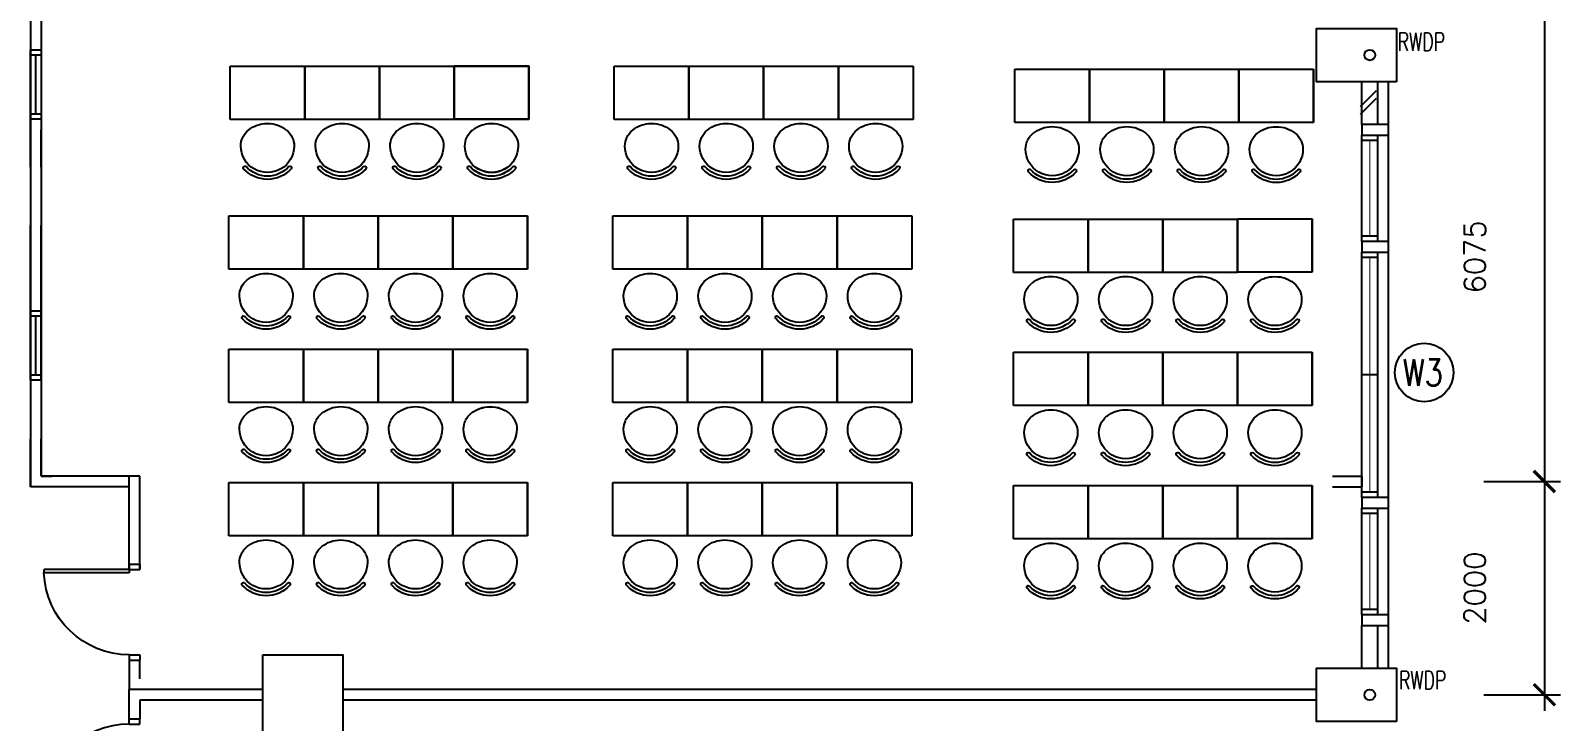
# Model space of a CAD drawing. Extents: x 2266480 to 2632177, y -858634 to -757244.
# Drawn here: x 2576999 to 2591336, y -826674 to -820194 of the extents above; entities that cross this region are included whole.
import ezdxf

# ---------------------------------------------------------------- set-up
doc = ezdxf.new("R2010")
doc.units = 0
doc.header["$LTSCALE"] = 10
doc.header["$MEASUREMENT"] = 0
doc.layers.get('0').update_dxf_attribs({"linetype": 'CONTINUOUS'})
doc.layers.get('DEFPOINTS').update_dxf_attribs({"linetype": 'CONTINUOUS'})
for name, color, linetype in [('COL', 3, 'CONTINUOUS'), ('DIM', 7, 'CONTINUOUS'), ('DOOR', 5, 'CONTINUOUS'), ('DR', 7, 'CONTINUOUS'), ('FURN', 1, 'CONTINUOUS'), ('FURN1', 7, 'CONTINUOUS'), ('H', 1, 'CONTINUOUS'), ('LINE', 7, 'CONTINUOUS'), ('partition', 7, 'CONTINUOUS'), ('RWDP', 145, 'CONTINUOUS'), ('SO', 7, 'CONTINUOUS'), ('stair', 7, 'CONTINUOUS'), ('WALL', 2, 'CONTINUOUS'), ('WIN', 5, 'CONTINUOUS'), ('WIN-T', 7, 'CONTINUOUS')]:
    doc.layers.add(name, color=color, linetype=linetype)
doc.styles.add('ROMANS', font='romans')
doc.styles.get("Standard").update_dxf_attribs({"font": 'ROMANS.SHX'})
doc.dimstyles.new('STANDARD$0', dxfattribs={"dimscale": 0, "dimtxt": 8, "dimasz": 6, "dimexe": 1, "dimexo": 1, "dimgap": 3, "dimtad": 1, "dimdec": 0, "dimlfac": -1, "dimrnd": 1, "dimzin": 0, "dimdsep": 46, "dimtxsty": 'Standard', "dimcen": 0, "dimclrd": 5, "dimclre": 250, "dimadec": 0, "dimazin": 0, "dimtfac": 1, "dimtdec": 4, "dimtofl": 0, "dimtmove": 0, "dimatfit": 3, "dimfxl": 1, "dimtolj": 1, "dimtzin": 0, "dimarcsym": 0})

# ---------------------------------------------------------------- blocks, each defined once
blk = doc.blocks.new('D900')
at = {"layer": 'DOOR', "color": 7}
for p, q in [((50, 100), (50, 899)), ((80, 899), (50, 899)), ((80, 100), (80, 899)), ((0, 100), (0, 0)), ((0, 100), (50, 100)), ((0, 0), (50, 0)), ((50, 100), (50, 0)), ((50, 100), (80, 100)), ((850, 100), (850, 0)), ((850, 100), (900, 100)), ((850, 0), (900, 0)), ((900, 100), (900, 0))]:
    blk.add_line(p, q, dxfattribs=at)
blk.add_arc((50, 100), 800, 0, 87.8509, dxfattribs=at)
blk = doc.blocks.new('_ARCHTICK')
at = {"color": 0, "linetype": 'ByBlock', "const_width": 0.15}
blk.add_lwpolyline([(-0.5, -0.5), (0.5, 0.5)], dxfattribs=at)
blk = doc.blocks.new('*D176')
at = {"layer": 'DEFPOINTS', "color": 0, "transparency": 16777216}
for p in [(2590468, -824424), (2590468, -826424), (2591186, -826424)]:
    blk.add_point(p, dxfattribs=at)
at = {"layer": 'DIM', "color": 7, "lineweight": -2, "transparency": 16777216}
for p, q in [((2591186, -824274), (2591186, -826574)), ((2590618, -824424), (2591336, -824424)), ((2590618, -826424), (2591336, -826424))]:
    blk.add_line(p, q, dxfattribs=at)
at = {"layer": 'DIM', "color": 7, "lineweight": -2, "transparency": 16777216, "xscale": 200, "yscale": 200, "zscale": 200}
for p, rotation in [((2591186, -824424), 90), ((2591186, -826424), 270)]:
    blk.add_blockref('_ARCHTICK', p, dxfattribs=dict(at, rotation=rotation))
at = {"layer": 'DIM', "color": 7, "transparency": 16777216, "insert": (2590533, -825424), "char_height": 200, "attachment_point": 5, "rotation": 90, "style": 'ROMANS'}
blk.add_mtext('\\A1;2000', dxfattribs=at)
blk = doc.blocks.new('*D177')
at = {"layer": 'DEFPOINTS', "color": 0, "transparency": 16777216}
for p in [(2590468, -818349), (2590468, -824424), (2591186, -824424)]:
    blk.add_point(p, dxfattribs=at)
at = {"layer": 'DIM', "color": 7, "lineweight": -2, "transparency": 16777216}
for p, q in [((2591186, -818199), (2591186, -824574)), ((2590618, -818349), (2591336, -818349)), ((2590618, -824424), (2591336, -824424))]:
    blk.add_line(p, q, dxfattribs=at)
at = {"layer": 'DIM', "color": 7, "lineweight": -2, "transparency": 16777216, "xscale": 200, "yscale": 200, "zscale": 200}
for p, rotation in [((2591186, -818349), 90), ((2591186, -824424), 270)]:
    blk.add_blockref('_ARCHTICK', p, dxfattribs=dict(at, rotation=rotation))
at = {"layer": 'DIM', "color": 7, "transparency": 16777216, "insert": (2590533, -822317), "char_height": 200, "attachment_point": 5, "rotation": 90, "style": 'ROMANS'}
blk.add_mtext('\\A1;6075', dxfattribs=at)
blk = doc.blocks.new('FG')
at = {"layer": 'LINE', "linetype": 'Continuous'}
for points in [[(0, 0), (50, 0), (50, 100), (0, 100)], [(600, 0), (650, 0), (650, 100), (600, 100)]]:
    blk.add_lwpolyline(points, close=True, dxfattribs=at)
at = {"layer": 'LINE', "color": 5, "linetype": 'Continuous'}
for points in [[(600, 100), (50, 100)], [(50, 0), (600, 0)]]:
    blk.add_lwpolyline(points, dxfattribs=at)
at = {"layer": 'LINE', "color": 1, "linetype": 'Continuous'}
blk.add_lwpolyline([(50, 50), (600, 50)], dxfattribs=at)
blk = doc.blocks.new('S2')
at = {"layer": 'FURN1'}
for centre, radius, start, end in [((-269, 15), 252, 140.136, 160.9198), ((-297, 39), 216, 116.3827, 140.136), ((-314, 75), 175, 90, 116.3827), ((-314, 0), 250, 270, 90), ((-110, 212), 15, 48.1599, 228.1599), ((-300, 0), 270, 311.8401, 48.1599), ((-300, 0), 300, 311.8401, 48.1599), ((-225, 0), 299, 160.9198, 180), ((-225, 0), 299, 180, 199.0802), ((-269, -15), 252, 199.0802, 219.864), ((-297, -39), 216, 219.864, 243.6173), ((-314, -75), 175, 243.6173, 270), ((-110, -212), 15, 131.8401, 311.8401)]:
    blk.add_arc(centre, radius, start, end, dxfattribs=at)
blk = doc.blocks.new('CHAIR10')
at = {"layer": 'SO'}
blk.add_blockref('S2', (-218, 697), dxfattribs=at)
blk = doc.blocks.new('A$C782F2748')
at = {"layer": 'FURN'}
for p, q in [((563, 1400), (1063, 1400)), ((563, 700), (563, 1400)), ((1063, 1400), (1063, 700)), ((1063, 700), (563, 700)), ((563, 700), (1063, 700)), ((563, 0), (563, 700)), ((1063, 700), (1063, 0)), ((1063, 0), (563, 0))]:
    blk.add_line(p, q, dxfattribs=at)
at = {"linetype": 'Continuous', "xscale": -1, "rotation": 2.668041787501352e-08}
for p in [(-218, 353), (-218, -347)]:
    blk.add_blockref('CHAIR10', p, dxfattribs=at)
blk = doc.blocks.new('A$C76CD475D')
at = {"layer": 'FURN'}
for p, q in [((0, 552), (0, 1052)), ((0, 1052), (700, 1052)), ((700, 1052), (700, 552)), ((700, 552), (700, 1052)), ((700, 552), (0, 552))]:
    blk.add_line(p, q, dxfattribs=at)
at = {"linetype": 'Continuous', "xscale": -1, "rotation": 90.00000002668041}
blk.add_blockref('CHAIR10', (1047, -230), dxfattribs=at)

msp = doc.modelspace()

# ---------------------------------------------------------------- linework, layer by layer
at = {"color": 0}
for p, q in [((2589724.5, -826174.1), (2589724.5, -820674.1)), ((2577924.5, -825249.1), (2577924.5, -824374.1)), ((2578024.5, -825249.1), (2578024.5, -824374.1))]:
    msp.add_line(p, q, dxfattribs=at)
at = {"layer": 'COL', "color": 0}
for points in [[(2589799.5, -820674.1), (2589049.5, -820674.1), (2589049.5, -820174.1), (2589799.5, -820174.1)], [(2579174.5, -826049.1), (2579924.5, -826049.1), (2579924.5, -826799.1), (2579174.5, -826799.1)], [(2589799.5, -826674.1), (2589049.5, -826674.1), (2589049.5, -826174.1), (2589799.5, -826174.1)]]:
    msp.add_lwpolyline(points, close=True, dxfattribs=at)
at = {"layer": 'DR', "color": 0}
for p, q in [((2576999.5, -819429.1), (2576999.5, -824474.1)), ((2577099.5, -819429.1), (2577099.5, -824374.1)), ((2576999.5, -821474.1), (2576999.5, -821024.1)), ((2577099.5, -821474.1), (2577099.5, -821124.1)), ((2576999.5, -823474.1), (2576999.5, -822024.1)), ((2577099.5, -823474.1), (2577099.5, -822024.1)), ((2576999.5, -824474.1), (2576999.5, -824024.1)), ((2577099.5, -824374.1), (2577099.5, -824024.1)), ((2577924.5, -824474.1), (2576999.5, -824474.1)), ((2577099.5, -824374.1), (2577199.5, -824374.1)), ((2577199.5, -824374.1), (2577099.5, -824374.1)), ((2577199.5, -824374.1), (2577099.5, -824374.1)), ((2589199.5, -824474.1), (2589474.5, -824474.1))]:
    msp.add_line(p, q, dxfattribs=at)
at = {"layer": 'H', "color": 0}
for p, q in [((2589610.5, -820760.7), (2589460.5, -820910.7)), ((2589610.5, -820831.4), (2589460.5, -820981.4))]:
    msp.add_line(p, q, dxfattribs=at)
at = {"layer": 'partition', "color": 0}
for p, q in [((2577199.5, -824374.1), (2577099.5, -824374.1)), ((2577199.5, -824374.1), (2577099.5, -824374.1)), ((2577099.5, -824374.1), (2577199.5, -824374.1)), ((2578024.5, -824374.1), (2577099.5, -824374.1)), ((2589199.5, -824374.1), (2589474.5, -824374.1)), ((2589474.5, -824374.1), (2589474.5, -824474.1)), ((2577924.5, -826099.1), (2577924.5, -826374.1)), ((2577924.5, -826649.1), (2577924.5, -826374.1)), ((2579174.5, -826374.1), (2577924.5, -826374.1)), ((2579174.5, -826474.1), (2578024.5, -826474.1)), ((2589049.5, -826374.1), (2579924.5, -826374.1)), ((2589049.5, -826474.1), (2579924.5, -826474.1))]:
    msp.add_line(p, q, dxfattribs=at)
at = {"layer": 'RWDP', "color": 0}
for centre in [(2589549.5, -820424.1), (2589549.5, -826424.1)]:
    msp.add_circle(centre, 50, dxfattribs=at)
at = {"layer": 'stair', "color": 0}
for p, q in [((2578024.5, -826274.1), (2578024.5, -826099.1)), ((2578024.5, -826474.1), (2578024.5, -826649.1))]:
    msp.add_line(p, q, dxfattribs=at)
at = {"layer": 'WALL', "color": 0}
for p, q in [((2589474.5, -821074.1), (2589474.5, -820674.1)), ((2589624.5, -821074.1), (2589624.5, -820674.1)), ((2589474.5, -826174.1), (2589474.5, -825774.1)), ((2589624.5, -826174.1), (2589624.5, -825774.1))]:
    msp.add_line(p, q, dxfattribs=at)
for points in [[(2589724.5, -821074.1), (2589474.5, -821074.1), (2589474.5, -821174.1), (2589724.5, -821174.1)], [(2589724.5, -822174.1), (2589474.5, -822174.1), (2589474.5, -822274.1), (2589724.5, -822274.1)], [(2589724.5, -824574.1), (2589474.5, -824574.1), (2589474.5, -824674.1), (2589724.5, -824674.1)], [(2589724.5, -825674.1), (2589474.5, -825674.1), (2589474.5, -825774.1), (2589724.5, -825774.1)]]:
    msp.add_lwpolyline(points, close=True, dxfattribs=at)
at = {"layer": 'WIN', "color": 0}
for p, q in [((2589474.5, -822174.1), (2589474.5, -821174.1)), ((2589624.5, -822174.1), (2589624.5, -821174.1)), ((2589624.5, -821224.1), (2589474.5, -821224.1)), ((2589624.5, -822124.1), (2589474.5, -822124.1)), ((2589474.5, -824574.1), (2589474.5, -822274.1)), ((2589624.5, -822324.1), (2589474.5, -822324.1)), ((2589624.5, -824574.1), (2589624.5, -822274.1)), ((2589624.5, -823424.1), (2589474.5, -823424.1)), ((2589624.5, -824524.1), (2589474.5, -824524.1)), ((2589474.5, -825674.1), (2589474.5, -824674.1)), ((2589624.5, -824724.1), (2589474.5, -824724.1)), ((2589624.5, -825674.1), (2589624.5, -824674.1)), ((2589624.5, -825624.1), (2589474.5, -825624.1))]:
    msp.add_line(p, q, dxfattribs=at)
at = {"layer": 'WIN', "color": 0, "const_width": 10, "flags": 128}
for points in [[(2589549.5, -822124.1), (2589549.5, -821224.1)], [(2589549.5, -824524.1), (2589549.5, -822324.1)], [(2589549.5, -824724.1), (2589549.5, -825624.1)]]:
    msp.add_lwpolyline(points, dxfattribs=at)
at = {"layer": 'WIN-T', "color": 0}
msp.add_circle((2590058.9, -823401), 275, dxfattribs=at)

# ---------------------------------------------------------------- block references
at = {"color": 30, "linetype": 'Continuous'}
for p in [(2580969.4, -821578.3), (2588323.8, -821607.8), (2580956.9, -822984.1), (2588311.3, -823013.6), (2580956.9, -824234.1), (2588311.3, -824263.6), (2580956.9, -825484.1), (2588311.3, -825513.6)]:
    msp.add_blockref('A$C76CD475D', p, dxfattribs=at)
at = {"layer": 'FURN', "rotation": 90}
for p in [(2580269.4, -821590), (2580969.4, -821590), (2581669.4, -821590), (2583869.4, -821590), (2585269.4, -821590), (2587623.8, -821619.5), (2588323.8, -821619.5), (2580256.9, -822995.8), (2580956.9, -822995.8), (2581656.9, -822995.8), (2583856.9, -822995.8), (2585256.9, -822995.8), (2587611.3, -823025.3), (2588311.3, -823025.3), (2580256.9, -824245.8), (2580956.9, -824245.8), (2581656.9, -824245.8), (2583856.9, -824245.8), (2585256.9, -824245.8), (2587611.3, -824275.3), (2588311.3, -824275.3), (2580256.9, -825495.8), (2580956.9, -825495.8), (2581656.9, -825495.8), (2583856.9, -825495.8), (2585256.9, -825495.8), (2587611.3, -825525.3), (2588311.3, -825525.3)]:
    msp.add_blockref('A$C782F2748', p, dxfattribs=at)
at = {"layer": 'LINE', "color": 0, "xscale": -1, "rotation": 270}
for p in [(2576999.5, -821024.1), (2576999.5, -823474.1)]:
    msp.add_blockref('FG', p, dxfattribs=at)
at = {"layer": 'stair', "color": 0, "xscale": -1, "rotation": 90.00000000114197}
msp.add_blockref('D900', (2578024.5, -825199.1), dxfattribs=at)
at = {"layer": 'stair', "color": 0, "rotation": 90}
msp.add_blockref('D900', (2578024.5, -827549.1), dxfattribs=at)

# ---------------------------------------------------------------- texts
at = {"layer": 'RWDP', "color": 0, "style": 'ROMANS', "width": 0.7}
for p in [(2589811.7, -820384.8), (2589823.7, -826371.8)]:
    msp.add_text('RWDP', height=170, dxfattribs=at).set_placement(p)
at = {"layer": 'WIN-T', "color": 0, "style": 'ROMANS', "width": 0.8}
msp.add_text('W3', height=250, dxfattribs=at).set_placement((2589858.2, -823526.8))

# ---------------------------------------------------------------- dimensions: what is measured, and where the dimension line sits
at = {"layer": 'DIM', "color": 0}
for base, p1, p2, picture, middle in [((2591186.1, -824424.1), (2590468, -818349.1), (2590468, -824424.1), '*D177', (2590533.1, -822317.1)), ((2591186.1, -826424.1), (2590468, -824424.1), (2590468, -826424.1), '*D176', (2590533.1, -825424.1))]:
    dim = msp.add_linear_dim(base=base, p1=p1, p2=p2, angle=270, dimstyle='STANDARD$0', override={"dimscale": 100, "dimtxt": 2, "dimasz": 2, "dimexe": 1.5, "dimexo": 1.5, "dimgap": 1, "dimtxsty": 'ROMANS', "dimblk": 'ARCHTICK', "dimdle": 1.5, "dimclrd": 7, "dimclre": 7, "dimclrt": 7, "dimtdec": 0, "dimtmove": 2}, dxfattribs=at)
    dim.commit()
    dim.dimension.update_dxf_attribs({"geometry": picture, "text_midpoint": middle, "dimtype": 161})

doc.saveas('drawing.dxf')
